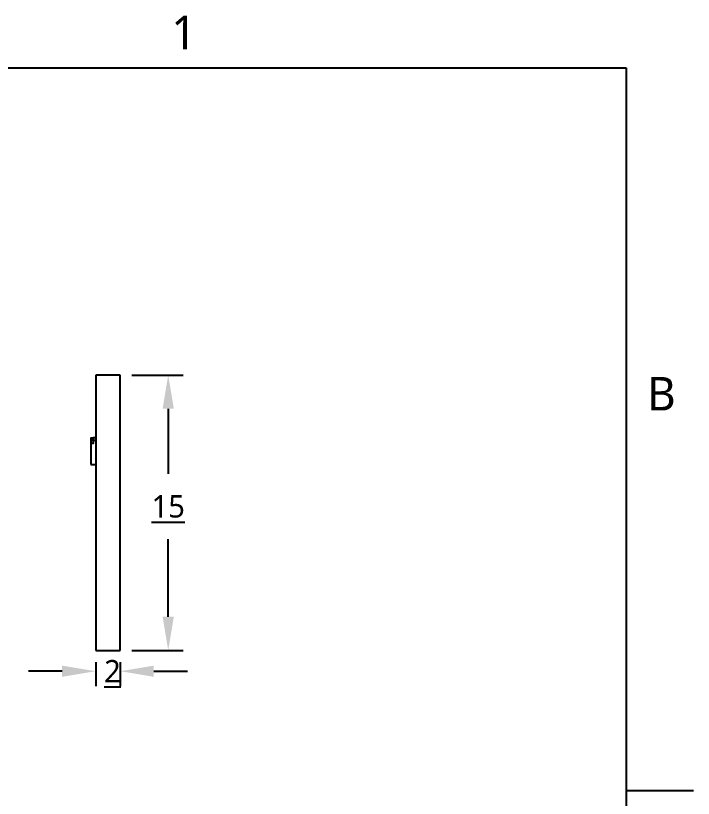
# Model space of a CAD drawing. Extents: x 0 to 11, y 0 to 8.5.
# Drawn here: x 7.367 to 11, y 4.207 to 8.4 of the extents above; entities that cross this region are included whole.
import ezdxf

# ---------------------------------------------------------------- set-up
doc = ezdxf.new("R2010")
doc.units = 0
doc.header["$LTSCALE"] = 0.5
doc.header["$MEASUREMENT"] = 0
doc.header["$PDMODE"] = 33
doc.header["$PDSIZE"] = 0.03937
doc.layers.get('DEFPOINTS').update_dxf_attribs({"linetype": 'CONTINUOUS'})
for name, color, linetype in [('ANNOTATION_TEXT', 7, 'CONTINUOUS'), ('BORDER_FRAME', 7, 'CONTINUOUS'), ('BORDER_ZONES', 7, 'CONTINUOUS'), ('VISIBLE', 7, 'CONTINUOUS')]:
    doc.layers.add(name, color=color, linetype=linetype)
doc.styles.add('ONSHAPE-STANDARD', font='NotoSans-Regular.ttf')
doc.styles.add('ONSHAPE-STANDARD-DIMENSION', font='')
doc.styles.get('ONSHAPE-STANDARD-DIMENSION').set_extended_font_data('Noto Sans')
doc.dimstyles.new('ONSHAPE-STANDARD$0', dxfattribs={"dimtxt": 0.12, "dimasz": 0.18, "dimexe": 0.08, "dimexo": 0.0625, "dimgap": 0.09, "dimtad": 0, "dimtih": 1, "dimtoh": 1, "dimdec": 3, "dimzin": 7, "dimtxsty": 'ONSHAPE-STANDARD-DIMENSION', "dimcen": 0.09, "dimclrd": 7, "dimclre": 7, "dimclrt": 7, "dimadec": 1, "dimazin": 3, "dimtfac": 1, "dimtdec": 3, "dimtofl": 0, "dimtmove": 0, "dimatfit": 3, "dimtolj": 1, "dimtzin": 7})

# ---------------------------------------------------------------- blocks, each defined once
blk = doc.blocks.new('*D1')
at = {"layer": 'ANNOTATION_TEXT', "color": 7}
for p, q in [((7.9903, 6.4745), (8.2651, 6.4745)), ((8.1851, 6.2945), (8.1851, 5.9452)), ((8.1851, 5.18), (8.1851, 5.5961)), ((7.9903, 5), (8.2651, 5))]:
    blk.add_line(p, q, dxfattribs=at)
for points in [[(8.2151, 6.2945), (8.1551, 6.2945), (8.1851, 6.4745)], [(8.1551, 5.18), (8.2151, 5.18), (8.1851, 5)]]:
    blk.add_solid(points, dxfattribs=at)
at = {"layer": 'DEFPOINTS', "color": 0}
for p in [(7.9278, 6.4745), (8.1851, 6.4745), (8.1851, 6.4745), (7.9278, 5)]:
    blk.add_point(p, dxfattribs=at)
at = {"layer": 'ANNOTATION_TEXT', "color": 7, "insert": (8.1851, 5.7707), "char_height": 0.12, "attachment_point": 5, "style": 'ONSHAPE-STANDARD-DIMENSION'}
blk.add_mtext('\\A1;\\L15\\l', dxfattribs=at)
blk = doc.blocks.new('*D2')
at = {"layer": 'ANNOTATION_TEXT', "color": 7}
for p, q in [((7.7966, 4.9375), (7.7966, 4.8082)), ((7.9278, 4.9375), (7.9278, 4.8082)), ((7.6166, 4.8882), (7.4366, 4.8882)), ((8.1078, 4.8882), (8.2878, 4.8882))]:
    blk.add_line(p, q, dxfattribs=at)
for points in [[(7.6166, 4.8582), (7.6166, 4.9182), (7.7966, 4.8882)], [(8.1078, 4.9182), (8.1078, 4.8582), (7.9278, 4.8882)]]:
    blk.add_solid(points, dxfattribs=at)
at = {"layer": 'DEFPOINTS', "color": 0}
for p in [(7.7966, 5), (7.9278, 5), (7.9278, 4.8882), (7.9278, 4.8882)]:
    blk.add_point(p, dxfattribs=at)
at = {"layer": 'ANNOTATION_TEXT', "color": 7, "insert": (7.8861, 4.8882), "char_height": 0.12, "attachment_point": 5, "style": 'ONSHAPE-STANDARD-DIMENSION'}
blk.add_mtext('\\A1;\\L2\\l', dxfattribs=at)

msp = doc.modelspace()

# ---------------------------------------------------------------- linework, layer by layer
at = {"layer": 'BORDER_FRAME'}
for p, q in [((0.399, 8.12), (10.639, 8.12)), ((10.639, 8.12), (10.639, 0.38))]:
    msp.add_line(p, q, dxfattribs=at)
at = {"layer": 'BORDER_ZONES'}
msp.add_line((10.639, 4.25), (11, 4.25), dxfattribs=at)
at = {"layer": 'VISIBLE'}
for p, q in [((7.79657909, 6.47445188), (7.79657909, 5.00001397)), ((7.92781269, 5.00001397), (7.92781269, 6.47445188)), ((7.77033237, 6.13177298), (7.77033237, 6.12365989)), ((7.78345573, 6.12365989), (7.77033237, 6.12365989)), ((7.77033237, 6.12365989), (7.77033237, 6.10811457)), ((7.78345573, 6.13712371), (7.78345573, 6.13755217)), ((7.78345573, 6.1236757), (7.78345573, 6.12365989)), ((7.77033237, 6.10811457), (7.77033237, 5.99597019)), ((7.79657909, 5.00001397), (7.92781269, 5.00001397))]:
    msp.add_line(p, q, dxfattribs=at)
at = {"layer": 'VISIBLE', "flags": 128}
for points in [[(7.92781269, 6.47445188), (7.92648619, 6.47445133), (7.92133729, 6.47445406), (7.92052193, 6.47445412), (7.91815315, 6.47445715), (7.91687656, 6.47445538), (7.91648526, 6.47445605), (7.91466264, 6.47445064), (7.91369843, 6.47445584), (7.9125651, 6.47445537), (7.91167782, 6.47445126), (7.91088968, 6.47445004), (7.90845323, 6.47444922), (7.90707329, 6.4744492), (7.90594042, 6.47444908), (7.90480665, 6.47444921), (7.90342945, 6.47444919), (7.90095915, 6.47445025), (7.89888353, 6.47444924), (7.89614129, 6.47444922), (7.89390368, 6.47444084), (7.89052268, 6.47445072), (7.88953622, 6.47445517), (7.88692606, 6.47445852), (7.88681676, 6.47445755), (7.8867584, 6.47445755), (7.88463256, 6.4744522), (7.88424058, 6.47445635), (7.88136326, 6.47445), (7.88042278, 6.47445001), (7.8790573, 6.47445371), (7.87826779, 6.47445228), (7.87782635, 6.47445199), (7.87505833, 6.47445726), (7.87379443, 6.47445075), (7.87326613, 6.47445626), (7.87068167, 6.47445622), (7.86505919, 6.47445863), (7.86498351, 6.47445814), (7.86490687, 6.47445814), (7.86219589, 6.47445811), (7.85948492, 6.47445814), (7.85940827, 6.47445814), (7.8593326, 6.47445863), (7.85371012, 6.47445622), (7.85112565, 6.47445626), (7.85059735, 6.47445075), (7.84933345, 6.47445726), (7.84656544, 6.47445199), (7.84612399, 6.47445228), (7.84533449, 6.47445371), (7.843969, 6.47445001), (7.84302852, 6.47445), (7.8401512, 6.47445635), (7.83975921, 6.4744522), (7.83763338, 6.47445755), (7.83757502, 6.47445755), (7.83746572, 6.47445852), (7.83485556, 6.47445517), (7.8338691, 6.47445072), (7.8304881, 6.47444084), (7.82825049, 6.47444922), (7.82550825, 6.47444924), (7.82343264, 6.47445025), (7.82096233, 6.47444919), (7.81958513, 6.47444921), (7.81845136, 6.47444908), (7.81731849, 6.4744492), (7.81593855, 6.47444922), (7.81350211, 6.47445004), (7.81271397, 6.47445126), (7.81182668, 6.47445537), (7.81069335, 6.47445584), (7.80972914, 6.47445064), (7.80790651, 6.47445605), (7.80751522, 6.47445538), (7.80623863, 6.47445715), (7.80386985, 6.47445412), (7.80305448, 6.47445406), (7.79790559, 6.47445133), (7.79657909, 6.47445188)], [(7.78345573, 6.13712371), (7.78345573, 6.13684147), (7.78345573, 6.13646415), (7.78345573, 6.13601415), (7.78345573, 6.13549546), (7.78345573, 6.13491214), (7.78345573, 6.13426865), (7.78345573, 6.13356939), (7.78345573, 6.13281891), (7.78345573, 6.13231469), (7.78345573, 6.13177298), (7.77033237, 6.13177298)], [(7.78345573, 6.13712371), (7.77033237, 6.13712371), (7.77033237, 6.13624238), (7.77033237, 6.13532135), (7.77033237, 6.13427801), (7.77033237, 6.13323282), (7.77033237, 6.13219149), (7.77033237, 6.13177298)], [(7.78345573, 6.12365989), (7.78345573, 6.12356019), (7.78345573, 6.12336282), (7.78345573, 6.12306403), (7.78345573, 6.12265978), (7.78345573, 6.1221465), (7.78345573, 6.12152093), (7.78345573, 6.12078032), (7.78345573, 6.11992246), (7.78345573, 6.11894581), (7.78345573, 6.11784938), (7.78345573, 6.11659852), (7.78345573, 6.11525939), (7.78345573, 6.11430965), (7.78345573, 6.11332298), (7.78345573, 6.11174006), (7.78345573, 6.11006865), (7.78345573, 6.10811457), (7.77033237, 6.10811457)], [(7.79657909, 6.13755215), (7.78509422, 6.13755215), (7.78345573, 6.13755217)], [(7.79657909, 6.12366494), (7.79242904, 6.12367327), (7.79194282, 6.12367263), (7.79155402, 6.12367101), (7.79111134, 6.12367217), (7.78714578, 6.12365049), (7.7835057, 6.12367558), (7.78345573, 6.1236757)], [(7.77033237, 5.99597019), (7.78434031, 5.99596446), (7.79657909, 5.99597044)]]:
    msp.add_lwpolyline(points, dxfattribs=at)

# ---------------------------------------------------------------- texts
at = {"layer": 'BORDER_ZONES', "char_height": 0.18, "attachment_point": 5, "style": 'ONSHAPE-STANDARD'}
for s, insert in [('1', (8.269, 8.31)), ('B', (10.829, 6.375))]:
    msp.add_mtext(s, dxfattribs=dict(at, insert=insert))

# ---------------------------------------------------------------- dimensions: what is measured, and where the dimension line sits
at = {"layer": 'ANNOTATION_TEXT'}
for base, p1, p2, angle, text, picture, middle in [((8.18505626, 6.47445188), (7.92781269, 5.00001397, -0.09530866), (7.92781269, 6.47445188, -0.09530866), 90, '%%u15', '*D1', (8.18505626, 5.77066869)), ((7.92781269, 4.88823768), (7.79657909, 5.00001397, -0.09530866), (7.92781269, 5.00001397, -0.09530866), 0, '%%u2', '*D2', (7.88614478, 4.88823768))]:
    dim = msp.add_linear_dim(base=base, p1=p1, p2=p2, angle=angle, text=text, dimstyle='ONSHAPE-STANDARD$0', override={"dimscale": 1, "dimlfac": 3000, "dimpost": ''}, dxfattribs=at)
    dim.commit()
    dim.dimension.update_dxf_attribs({"geometry": picture, "text_midpoint": middle, "dimtype": 161})

doc.saveas('drawing.dxf')
